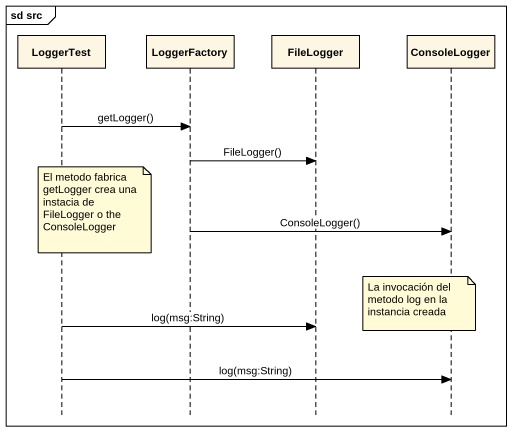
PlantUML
@startuml
mainframe sd src
hide footbox
participant LoggerTest
participant LoggerFactory
participant FileLogger
participant ConsoleLogger

LoggerTest -> LoggerFactory : getLogger()
LoggerFactory -> FileLogger : FileLogger()
note over LoggerTest : El metodo fabrica getLogger crea una instacia de FileLogger o the ConsoleLogger
LoggerFactory -> ConsoleLogger : ConsoleLogger()
note over ConsoleLogger : La invocación del metodo log en la instancia creada
LoggerTest -> FileLogger : log(msg:String)
LoggerTest -> ConsoleLogger : log(msg:String)
@enduml
